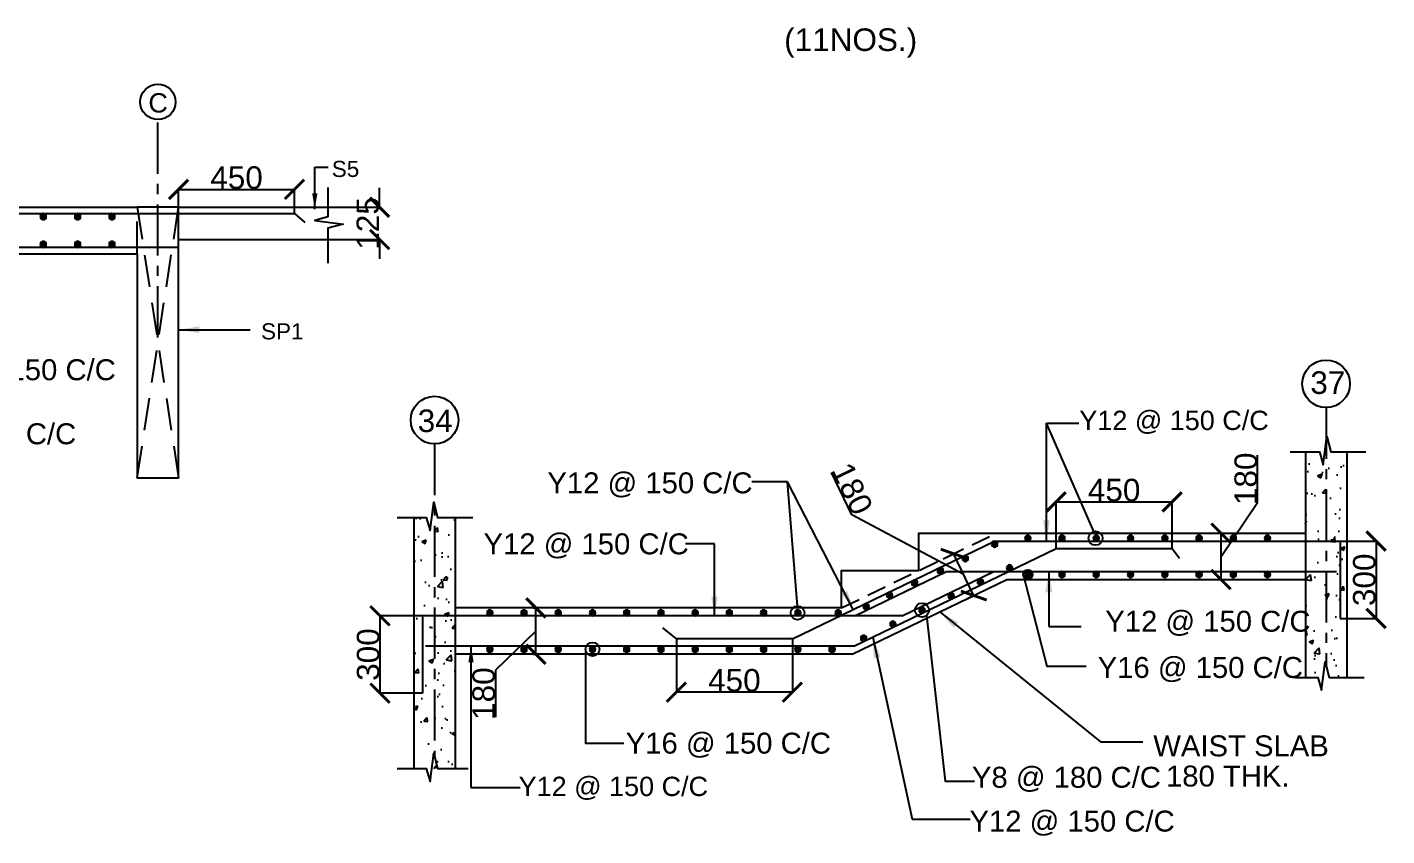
# Model space of a CAD drawing. Header units: inches. Extents: x 42351 to 118476, y -157843 to -108551.
# Drawn here: x 80110 to 101217, y -133626 to -121079 of the extents above; entities that cross this region are included whole.
import ezdxf
from ezdxf.enums import TextEntityAlignment as Align

# ---------------------------------------------------------------- set-up
doc = ezdxf.new("R2010")
doc.units = ezdxf.units.IN
doc.header["$MEASUREMENT"] = 0
doc.linetypes.add('CENTER', pattern=[50.8, 31.75, -6.35, 6.35, -6.35])
doc.linetypes.add('Hidden', pattern=[3, 2, -1])
for name, color, linetype in [('1', 8, 'Continuous'), ('2', 5, 'Continuous'), ('4', 4, 'Continuous'), ('5', 2, 'Continuous'), ('AR-WALL', 30, 'Continuous'), ('ARROW', 5, 'Continuous'), ('DIM', 251, 'Continuous'), ('GIRD CIR', 1, 'Continuous'), ('GIRD TEXT', 4, 'Continuous'), ('GRID', 8, 'CENTER'), ('SHEAR WALL', 6, 'Continuous'), ('SLAB TEXT', 1, 'Continuous')]:
    doc.layers.add(name, color=color, linetype=linetype)
doc.layers.add('text', color=4, linetype='Continuous', lineweight=30)
doc.styles.add('Arial', font='arial.ttf', dxfattribs={"height": 400})
doc.styles.add('T200', font='sanss___.ttf', dxfattribs={"height": 250})
doc.styles.add('T300', font='sanss___.ttf', dxfattribs={"height": 350})
doc.dimstyles.new('SCALE - 25', dxfattribs={"dimtxt": 325, "dimasz": 300, "dimexe": 4, "dimexo": 0, "dimgap": 1, "dimtad": 1, "dimdec": 0, "dimlfac": 0.25, "dimrnd": 5, "dimzin": 3, "dimdsep": 46, "dimtxsty": 'T300', "dimblk": 'ARCHTICK', "dimcen": 0.09, "dimdle": 4, "dimclrd": 5, "dimclre": 8, "dimclrt": 1, "dimadec": 0, "dimazin": 0, "dimtfac": 1, "dimtdec": 0, "dimtix": 1, "dimtofl": 0, "dimtmove": 2, "dimatfit": 3, "dimfxl": 0, "dimtolj": 1, "dimtzin": 0, "dimarcsym": 2})
doc.dimstyles.new('T 200', dxfattribs={"dimtxt": 250, "dimasz": 150, "dimexe": 1, "dimexo": 0, "dimgap": 50, "dimtad": 1, "dimdec": 0, "dimdsep": 46, "dimtxsty": 'T200', "dimblk": 'ARCHTICK', "dimcen": 2.5, "dimdle": 1, "dimclrd": 5, "dimclre": 253, "dimclrt": 1, "dimadec": 0, "dimazin": 0, "dimtfac": 1, "dimtdec": 0, "dimtmove": 2, "dimatfit": 3, "dimfxl": 0, "dimarcsym": 0})
doc.dimstyles.new('T200', dxfattribs={"dimtxt": 225, "dimasz": 100, "dimexe": 100, "dimexo": 150.005, "dimgap": 40, "dimtad": 1, "dimdec": 0, "dimrnd": 5, "dimzin": 0, "dimdsep": 46, "dimtxsty": 'T200', "dimblk": 'ARCHTICK', "dimcen": 300, "dimdle": 100, "dimclrd": 5, "dimclre": 252, "dimclrt": 41, "dimadec": 0, "dimazin": 0, "dimtfac": 50, "dimtdec": 0, "dimtofl": 0, "dimtmove": 2, "dimatfit": 3, "dimfxl": 1.5, "dimtolj": 1, "dimtzin": 0, "dimarcsym": 2})

# ---------------------------------------------------------------- blocks, each defined once
blk = doc.blocks.new('_ARCHTICK')
at = {"color": 0, "linetype": 'ByBlock', "const_width": 0.15}
blk.add_lwpolyline([(-0.5, -0.5), (0.5, 0.5)], dxfattribs=at)
blk = doc.blocks.new('*D87')
at = {"layer": 'Defpoints', "color": 0}
for p in [(84260, -123596), (82460, -123874, -3), (84260, -123972, -14)]:
    blk.add_point(p, dxfattribs=at)
at = {"layer": 'DIM', "color": 5, "lineweight": -2}
blk.add_line((82456, -123596), (84264, -123596), dxfattribs=at)
at = {"layer": 'DIM', "color": 8, "lineweight": -2}
for p, q in [((82460, -123874), (82460, -123592)), ((84260, -123972), (84260, -123592))]:
    blk.add_line(p, q, dxfattribs=at)
at = {"layer": 'DIM', "color": 5, "lineweight": -2, "xscale": 300, "yscale": 300, "zscale": 300, "rotation": 180}
blk.add_blockref('_ARCHTICK', (82460, -123596), dxfattribs=at)
at = {"layer": 'DIM', "color": 5, "lineweight": -2, "xscale": 300, "yscale": 300, "zscale": 300}
blk.add_blockref('_ARCHTICK', (84260, -123596), dxfattribs=at)
at = {"layer": 'DIM', "color": 1, "insert": (83360, -123415), "char_height": 350, "attachment_point": 5, "style": 'T300'}
blk.add_mtext('\\A1;450', dxfattribs=at)
blk = doc.blocks.new('R1')
at = {"layer": '5'}
h = blk.add_hatch(color=256, dxfattribs=at)
edge = h.paths.add_edge_path()
edge.add_arc((0, 0), 62.5, 0, 360)
at = {"layer": '5', "color": 6}
blk.add_circle((0, 0), 62.5, dxfattribs=at)
blk = doc.blocks.new('*D89')
at = {"layer": 'Defpoints', "color": 0}
for p in [(84779, -123874, -3), (85581, -123874), (84779, -124374, -3)]:
    blk.add_point(p, dxfattribs=at)
at = {"layer": 'DIM', "color": 5, "lineweight": -2}
for p, q in [((85581, -123874), (85581, -123574)), ((85581, -124374), (85581, -124674))]:
    blk.add_line(p, q, dxfattribs=at)
at = {"layer": 'DIM', "color": 8, "lineweight": -2}
for p, q in [((84779, -123874), (85585, -123874)), ((84779, -124374), (85585, -124374))]:
    blk.add_line(p, q, dxfattribs=at)
at = {"layer": 'DIM', "color": 5, "lineweight": -2, "xscale": 300, "yscale": 300, "zscale": 300}
for p, rotation in [((85581, -123874), 270), ((85581, -124374), 90)]:
    blk.add_blockref('_ARCHTICK', p, dxfattribs=dict(at, rotation=rotation))
at = {"layer": 'DIM', "color": 1, "insert": (85400, -124124), "char_height": 350, "attachment_point": 5, "rotation": 90, "style": 'T300'}
blk.add_mtext('\\A1;125', dxfattribs=at)
blk = doc.blocks.new('*D103')
at = {"layer": '5', "color": 8, "lineweight": -2}
for p, q in [((90189, -130571), (90189, -131401)), ((91989, -130571), (91989, -131401))]:
    blk.add_line(p, q, dxfattribs=at)
at = {"layer": '5', "color": 5, "lineweight": -2}
blk.add_line((91993, -131397), (90185, -131397), dxfattribs=at)
at = {"layer": 'Defpoints', "color": 0}
for p in [(90189, -130571, 4), (91989, -130571, 10), (90189, -131397)]:
    blk.add_point(p, dxfattribs=at)
at = {"layer": '5', "color": 5, "lineweight": -2, "xscale": 300, "yscale": 300, "zscale": 300, "rotation": 180}
blk.add_blockref('_ARCHTICK', (90189, -131397), dxfattribs=at)
at = {"layer": '5', "color": 5, "lineweight": -2, "xscale": 300, "yscale": 300, "zscale": 300}
blk.add_blockref('_ARCHTICK', (91989, -131397), dxfattribs=at)
at = {"layer": '5', "color": 1, "insert": (91089, -131216), "char_height": 350, "attachment_point": 5, "style": 'T300'}
blk.add_mtext('\\A1;450', dxfattribs=at)
blk = doc.blocks.new('*D100')
at = {"layer": 'Defpoints', "color": 0}
for p in [(100494, -129054, 15), (100494, -130254, 15), (101052, -130254)]:
    blk.add_point(p, dxfattribs=at)
at = {"layer": 'DIM', "color": 8, "lineweight": -2}
for p, q in [((100494, -129054), (101056, -129054)), ((100494, -130254), (101056, -130254))]:
    blk.add_line(p, q, dxfattribs=at)
at = {"layer": 'DIM', "color": 5, "lineweight": -2}
blk.add_line((101052, -129050), (101052, -130258), dxfattribs=at)
at = {"layer": 'DIM', "color": 5, "lineweight": -2, "xscale": 300, "yscale": 300, "zscale": 300}
for p, rotation in [((101052, -129054), 90), ((101052, -130254), 270)]:
    blk.add_blockref('_ARCHTICK', p, dxfattribs=dict(at, rotation=rotation))
at = {"layer": 'DIM', "color": 1, "insert": (100870, -129654), "char_height": 350, "attachment_point": 5, "rotation": 90, "style": 'T300'}
blk.add_mtext('\\A1;300', dxfattribs=at)
blk = doc.blocks.new('*D101')
at = {"layer": 'Defpoints', "color": 0}
for p in [(97884, -128445), (96084, -129169, 25), (97884, -129169, 17)]:
    blk.add_point(p, dxfattribs=at)
at = {"layer": 'DIM', "color": 5, "lineweight": -2}
blk.add_line((96080, -128445), (97888, -128445), dxfattribs=at)
at = {"layer": 'DIM', "color": 8, "lineweight": -2}
for p, q in [((96084, -129169), (96084, -128441)), ((97884, -129169), (97884, -128441))]:
    blk.add_line(p, q, dxfattribs=at)
at = {"layer": 'DIM', "color": 5, "lineweight": -2, "xscale": 300, "yscale": 300, "zscale": 300, "rotation": 180}
blk.add_blockref('_ARCHTICK', (96084, -128445), dxfattribs=at)
at = {"layer": 'DIM', "color": 5, "lineweight": -2, "xscale": 300, "yscale": 300, "zscale": 300}
blk.add_blockref('_ARCHTICK', (97884, -128445), dxfattribs=at)
at = {"layer": 'DIM', "color": 1, "insert": (96984, -128264), "char_height": 350, "attachment_point": 5, "style": 'T300'}
blk.add_mtext('\\A1;450', dxfattribs=at)
blk = doc.blocks.new('*D102')
at = {"layer": '5', "color": 5, "lineweight": -2}
for p, q in [((92914, -128648), (92596, -127990)), ((94649, -129574), (92914, -128648)), ((94808, -129901), (94491, -129246))]:
    blk.add_line(p, q, dxfattribs=at)
at = {"layer": '5', "color": 8, "lineweight": -2}
for p, q in [((94332, -129327), (94496, -129248)), ((94646, -129975), (94810, -129896))]:
    blk.add_line(p, q, dxfattribs=at)
at = {"layer": 'Defpoints', "color": 0}
for p in [(94332, -129327, 15), (94493, -129249), (94646, -129975, 15)]:
    blk.add_point(p, dxfattribs=at)
at = {"layer": '5', "color": 5, "lineweight": -2, "xscale": 300, "yscale": 300, "zscale": 300}
for p, rotation in [((94493, -129249), 115.7960264944993), ((94806, -129898), 295.7960264944993)]:
    blk.add_blockref('_ARCHTICK', p, dxfattribs=dict(at, rotation=rotation))
at = {"layer": '5', "color": 1, "insert": (92918, -128240), "char_height": 350, "attachment_point": 5, "rotation": 295.796, "style": 'T300'}
blk.add_mtext('\\A1;180', dxfattribs=at)
blk = doc.blocks.new('*D104')
at = {"layer": '5', "color": 8, "lineweight": -2}
for p, q in [((86246, -130214), (85583, -130214)), ((86246, -131414), (85583, -131414))]:
    blk.add_line(p, q, dxfattribs=at)
at = {"layer": '5', "color": 5, "lineweight": -2}
blk.add_line((85587, -130210), (85587, -131418), dxfattribs=at)
at = {"layer": 'Defpoints', "color": 0}
for p in [(86246, -130214, 15), (85587, -131414), (86246, -131414, 15)]:
    blk.add_point(p, dxfattribs=at)
at = {"layer": '5', "color": 5, "lineweight": -2, "xscale": 300, "yscale": 300, "zscale": 300}
for p, rotation in [((85587, -130214), 90), ((85587, -131414), 270)]:
    blk.add_blockref('_ARCHTICK', p, dxfattribs=dict(at, rotation=rotation))
at = {"layer": '5', "color": 1, "insert": (85405, -130814), "char_height": 350, "attachment_point": 5, "rotation": 90, "style": 'T300'}
blk.add_mtext('\\A1;300', dxfattribs=at)
blk = doc.blocks.new('*D105')
at = {"layer": '5', "color": 8, "lineweight": -2}
for p, q in [((87964, -130090), (88012, -130090)), ((87964, -130810), (88012, -130810))]:
    blk.add_line(p, q, dxfattribs=at)
at = {"layer": '5', "color": 5, "lineweight": -2}
for p, q in [((88008, -130814), (88008, -130086)), ((88008, -130450), (87380, -131054)), ((87380, -131054), (87380, -131785))]:
    blk.add_line(p, q, dxfattribs=at)
at = {"layer": 'Defpoints', "color": 0}
for p in [(87964, -130090, 15), (88008, -130090), (87964, -130810, 14)]:
    blk.add_point(p, dxfattribs=at)
at = {"layer": '5', "color": 5, "lineweight": -2, "xscale": 300, "yscale": 300, "zscale": 300}
for p, rotation in [((88008, -130090), 90), ((88008, -130810), 270)]:
    blk.add_blockref('_ARCHTICK', p, dxfattribs=dict(at, rotation=rotation))
at = {"layer": '5', "color": 1, "insert": (87198, -131420), "char_height": 350, "attachment_point": 5, "rotation": 90, "style": 'T300'}
blk.add_mtext('\\A1;180', dxfattribs=at)
blk = doc.blocks.new('*D106')
at = {"layer": 'Defpoints', "color": 0}
for p in [(98527, -128930, 19), (98644, -128930), (98527, -129650, 19)]:
    blk.add_point(p, dxfattribs=at)
at = {"layer": 'DIM', "color": 5, "lineweight": -2}
for p, q in [((99211, -128452), (99211, -127722)), ((98644, -129290), (99211, -128452)), ((98644, -129654), (98644, -128926))]:
    blk.add_line(p, q, dxfattribs=at)
at = {"layer": 'DIM', "color": 8, "lineweight": -2}
for p, q in [((98527, -128930), (98648, -128930)), ((98527, -129650), (98648, -129650))]:
    blk.add_line(p, q, dxfattribs=at)
at = {"layer": 'DIM', "color": 5, "lineweight": -2, "xscale": 300, "yscale": 300, "zscale": 300}
for p, rotation in [((98644, -128930), 90), ((98644, -129650), 270)]:
    blk.add_blockref('_ARCHTICK', p, dxfattribs=dict(at, rotation=rotation))
at = {"layer": 'DIM', "color": 1, "insert": (99030, -128087), "char_height": 350, "attachment_point": 5, "rotation": 90, "style": 'T300'}
blk.add_mtext('\\A1;180', dxfattribs=at)

msp = doc.modelspace()

# ---------------------------------------------------------------- hatches: boundary and pattern name
at = {"layer": '1'}
h = msp.add_hatch(dxfattribs=at)
h.set_pattern_fill('AR-CONC', color=256, scale=100, style=0)
h.set_pattern_definition([(50, (-534170.2, 78165.45), (717.2602, -62.75213), [75, -825]), (355, (-534170.2, 78165.45), (-138.7513, 752.1921), [60, -660]), (100.4514, (-534110.46, 78160.2), (578.5094, 689.43954), [63.7402, -701.1421]), (46.1842, (-534170.2, 78365.45), (1067.241, -165.519), [112.5, -1237.5]), (96.6356, (-534081.3, 78351.7), (934.6627, 974.1179), [95.6103, -1051.713]), (351.1842, (-534170.2, 78365.5), (934.662, 974.1186), [90, -990]), (21, (-534070.2, 78315.45), (596.90705, -402.6189), [75, -825]), (326, (-534070.2, 78315.45), (243.3153, 725.15005), [60, -660]), (71.4514, (-534020.5, 78281.9), (840.2226, 322.5305), [63.7402, -701.1421]), (37.5, (-534170.23, 78165.45), (12.15986, 332.89385), [0, -652, 0, -670, 0, -662.5]), (7.5, (-534170.23, 78165.45), (263.06954, 394.41171), [0, -382, 0, -637, 0, -252.5]), (327.5, (-534393.23, 78165.45), (533.82244, -22.55487), [0, -250, 0, -780, 0, -1035]), (317.5, (-534493.23, 78165.45), (583.18617, 100.10498), [0, -325, 0, -518, 0, -735])])
h.paths.add_polyline_path([(99954.6, -131167.4), (100594.6, -131167.4), (100594.6, -127667.2), (99954.6, -127667.2)])
h = msp.add_hatch(dxfattribs=at)
h.set_pattern_fill('AR-CONC', color=256, scale=100, style=0)
h.set_pattern_definition([(50, (-534169.97, 79325.45), (717.2602, -62.75213), [75, -825]), (355, (-534170, 79325.45), (-138.7513, 752.1921), [60, -660]), (100.4514, (-534110.2, 79320.2), (578.5094, 689.43954), [63.7402, -701.1421]), (46.1842, (-534170, 79525.45), (1067.241, -165.519), [112.5, -1237.5]), (96.6356, (-534081, 79511.7), (934.6627, 974.1179), [95.6103, -1051.713]), (351.1842, (-534170, 79525.5), (934.662, 974.1186), [90, -990]), (21, (-534069.97, 79475.45), (596.90705, -402.6189), [75, -825]), (326, (-534070, 79475.45), (243.3153, 725.15005), [60, -660]), (71.4514, (-534020.2, 79441.9), (840.2226, 322.5305), [63.7402, -701.1421]), (37.5, (-534169.97, 79325.45), (12.15986, 332.89385), [0, -652, 0, -670, 0, -662.5]), (7.5, (-534169.97, 79325.45), (263.06954, 394.41171), [0, -382, 0, -637, 0, -252.5]), (327.5, (-534392.97, 79325.45), (533.82244, -22.55487), [0, -250, 0, -780, 0, -1035]), (317.5, (-534492.97, 79325.45), (583.18617, 100.10498), [0, -325, 0, -518, 0, -735])])
h.paths.add_polyline_path([(86114.3, -128687.5), (86754.3, -128687.5), (86754.3, -132582), (86114.3, -132582)])

# ---------------------------------------------------------------- linework, layer by layer
at = {"layer": '1', "linetype": 'Hidden', "ltscale": 250}
for p, q in [((81819.5, -123873.6, -3.4), (82459.5, -128073.6, -3.4)), ((81819.5, -128073.6, -3.4), (82459.5, -123873.6, -3.4)), ((81819.5, -124593.6, -3.4), (81819.5, -123873.6, -3.4)), ((82459.5, -124373.6, -3.4), (82459.5, -123873.6, -3.4))]:
    msp.add_line(p, q, dxfattribs=at)
at = {"layer": '1'}
for points, elevation in [([(84778.8, -123567.9), (84778.8, -124019.7), (84577.9, -124078.1), (85017, -124135.3), (84778.8, -124195.1), (84778.8, -124741)], -3.4), ([(99719.3, -127667.2), (100171.1, -127667.2), (100229.5, -127868.2), (100286.7, -127429.1), (100346.5, -127667.2), (100892.5, -127667.2)], 14.7), ([(85854.2, -128687.5), (86305.9, -128687.5), (86364.4, -128888.4), (86421.6, -128449.3), (86481.3, -128687.5), (87027.3, -128687.5)], 14.7), ([(99788.2, -131167.4), (100146.2, -131167.4), (100204.6, -131368.3), (100261.8, -130929.2), (100321.6, -131167.4), (100867.6, -131167.4)], 14.4), ([(85854.2, -132582), (86305.9, -132582), (86364.4, -132782.9), (86421.6, -132343.8), (86481.3, -132582), (86957.9, -132582)], 14.7)]:
    msp.add_lwpolyline(points, dxfattribs=dict(at, elevation=elevation))
at = {"layer": '2'}
for points, elevation in [([(96671.3, -128902), (95933.7, -127221.4)], 27.4), ([(92069.4, -130060.9), (91915.3, -128136.1)], -6.2), ([(95572.6, -129572.7), (95941.4, -130993.1), (96552.5, -130993.1)], 27.7), ([(94072.9, -130207), (94359.5, -132780.5), (94816.9, -132780.5)], 14.7), ([(88779.7, -130731.8), (88779.7, -132191.4), (89374.9, -132191.4)], -6.5)]:
    msp.add_lwpolyline(points, dxfattribs=dict(at, elevation=elevation))
for centre, radius in [((96695.7, -129008.3, 27.4), 109.1), ((95644.4, -129571.8, 27.7), 71.8), ((94001.8, -130124.2, 14.7), 109.1), ((92069.4, -130167.5, -6.2), 106.6), ((88886.3, -130731.8, -6.5), 106.6)]:
    msp.add_circle(centre, radius, dxfattribs=at)
at = {"layer": '4'}
for p, q in [((74419.9, -123873.6, -6.7), (81819.5, -123873.6, -3.4)), ((82459.5, -123873.6, -3.4), (84778.8, -123873.6, -3.4)), ((82459.5, -124373.6, -3.4), (84778.8, -124373.6, -3.4)), ((74585.2, -124593.6, -6.9), (81819.5, -124593.6, -13.9)), ((95154.3, -128929.7, 29.3), (99954.6, -128929.7, 15.1)), ((92919.2, -130809.7, 14.7), (95319.2, -129649.7, 14.7)), ((95319.2, -129649.7, 28.6), (99954.6, -129649.7, 15.1)), ((92754.3, -130089.7, 14.7), (86754.3, -130089.7, 14.7)), ((92919.2, -130809.7, 12.9), (86754.3, -130809.7, 14.7))]:
    msp.add_line(p, q, dxfattribs=at)
at = {"layer": '4', "linetype": 'Hidden', "ltscale": 150}
msp.add_line((92754.3, -130089.7, 14.7), (95154.3, -128929.7, 14.7), dxfattribs=at)
at = {"layer": '4', "elevation": -3.4}
for points in [[(82459.5, -123873.6), (81819.5, -123873.6)], [(81819.5, -124593.6), (81819.5, -128073.6), (82459.5, -128073.6), (82459.5, -124373.6)]]:
    msp.add_lwpolyline(points, dxfattribs=at)
at = {"layer": '5'}
for p, q in [((74442.6, -123972.5, -6.8), (84259.5, -123972.5, -13.7)), ((84259.5, -123972.5, -13.7), (84420.5, -124111)), ((73586, -124494.8, -5.9), (82459.5, -124494.8, -13.8)), ((91989.3, -130570.5, 29.3), (95127.8, -129053.6, 29.3)), ((92945.7, -130685.8, 14.7), (96084.3, -129168.8, 14.7)), ((95127.8, -129053.6, 29.4), (100653.8, -129053.6, 14.7)), ((96084.3, -129168.8, 25.3), (97884.2, -129168.8, 17.4)), ((92957.6, -130213.6, 29.3), (94380.6, -129525.8, 29.3)), ((93692.9, -130213.6, 14.7), (95115.9, -129525.8, 14.7)), ((94380.6, -129525.8, 32.7), (100438.8, -129525.8, 14.7)), ((93692.9, -130213.6, 18.2), (86246.1, -130213.6, 14.7)), ((91989.3, -130570.5, 9.7), (90189.3, -130570.5, 3.6)), ((92945.7, -130685.8, 12.9), (86296.1, -130685.8, 14.7))]:
    msp.add_line(p, q, dxfattribs=at)
at = {"layer": '5', "color": 2}
for p, q in [((100494.1, -129053.6, 14.7), (100494.1, -130253.6, 14.7)), ((86246.1, -130213.6, 14.7), (86246.1, -131413.6, 14.7))]:
    msp.add_line(p, q, dxfattribs=at)
at = {"layer": '5', "color": 2, "elevation": 14.7}
msp.add_lwpolyline([(97884.2, -129168.8), (98001.3, -129320.2)], dxfattribs=at)
at = {"layer": '5'}
msp.add_lwpolyline([(90189.3, -130570.5), (89979, -130397.7)], dxfattribs=at)
at = {"layer": 'AR-WALL', "color": 6, "elevation": 14.7}
msp.add_lwpolyline([(92754.3, -130089.7), (92754.3, -129509.7), (93954.3, -129509.7), (93954.3, -128929.7), (95154.3, -128929.7)], dxfattribs=at)
at = {"layer": 'GIRD CIR'}
for centre, radius in [((82139.7, -122239, 3.6), 274.3), ((100274.6, -126612.8, 17.4), 369.4), ((86434.3, -127175.9, 14.2), 369.4)]:
    msp.add_circle(centre, radius, dxfattribs=at)
at = {"layer": 'GRID', "ltscale": 25}
for p, q in [((82139.5, -125892.1, -3.4), (82139.5, -122513.3, -3.3)), ((100274.6, -126982.2, 17.4), (100274.6, -130980.1, 17.4)), ((86434.3, -127545.3, 14.2), (86434.3, -132394.7, 14.2))]:
    msp.add_line(p, q, dxfattribs=at)
at = {"layer": 'SHEAR WALL', "ltscale": 0.003}
for p, q in [((99954.6, -127667.2, 14.7), (99954.6, -131167.4, 14.7)), ((100594.6, -127667.2, 15.3), (100594.6, -131167.4, 15.3)), ((86114.3, -128687.5, 14.9), (86114.3, -132582, 14.9)), ((86754.3, -128687.5, 14.7), (86754.3, -132582, 14.7))]:
    msp.add_line(p, q, dxfattribs=at)

# ---------------------------------------------------------------- block references
at = {"layer": '5', "color": 3, "xscale": -0.7372799999578074}
for p, yscale, zscale, rotation in [((80359.9, -124018.5, -7.8), 0.7372799999138806, 0.7372799999141586, 0.9955395740666706), ((80893.1, -124018.5, -7.8), 0.7372799999138806, 0.7372799999141586, 0.9955395740666706), ((81426.2, -124018.5, -7.8), 0.7372799999138806, 0.7372799999141586, 0.9955395740666706), ((80359.9, -124449.1, -7.7), 0.7372799999138806, 0.7372799999141586, 0.9955395740666706), ((80893.1, -124449.1, -7.7), 0.7372799999138806, 0.7372799999141586, 0.9955395740666706), ((81426.2, -124449.1, -7.7), 0.7372799999138806, 0.7372799999141586, 0.9955395740666706), ((95644.4, -129007.5, 27.4), 0.7372799999578074, 0.7372799999578074, 0.9955395740667504), ((96174.7, -129007.5, 27.4), 0.7372799999578074, 0.7372799999578074, 0.9955395740667504), ((96706.7, -129007.5, 27.4), 0.7372799999578074, 0.7372799999578074, 0.9955395740667504), ((97238.6, -129007.5, 27.4), 0.7372799999578074, 0.7372799999578074, 0.9955395740667504), ((97770.6, -129007.5, 27.4), 0.7372799999578074, 0.7372799999578074, 0.9955395740667504), ((98302.6, -129007.5, 27.4), 0.7372799999578074, 0.7372799999578074, 0.9955395740667504), ((98834.5, -129007.5, 27.4), 0.7372799999578074, 0.7372799999578074, 0.9955395740667504), ((99364.9, -129007.5, 27.4), 0.7372799999578074, 0.7372799999578074, 0.9955395740667504), ((95128.6, -129099.6, 29.4), 0.7372799999578074, 0.7372799999578074, 0.9955395740667504), ((94674.6, -129323.6, 29.3), 0.7372799999578074, 0.7372799999578074, 0.9955395740667504), ((94286.6, -129511.1, 29.3), 0.7372799999578074, 0.7372799999578074, 0.9955395740667504), ((95360.7, -129467.4, 14.7), 0.7372799999578074, 0.7372799999578074, 0.9955395740667504), ((95644.4, -129571.8, 27.7), 0.7372799999578074, 0.7372799999578074, 0.9955395740667504), ((96174.7, -129571.8, 27.7), 0.7372799999578074, 0.7372799999578074, 0.9955395740667504), ((96706.7, -129571.8, 27.7), 0.7372799999578074, 0.7372799999578074, 0.9955395740667504), ((97238.7, -129571.8, 27.7), 0.7372799999578074, 0.7372799999578074, 0.9955395740667504), ((97770.6, -129571.8, 27.7), 0.7372799999578074, 0.7372799999578074, 0.9955395740667504), ((98302.6, -129571.8, 27.7), 0.7372799999578074, 0.7372799999578074, 0.9955395740667504), ((98834.5, -129571.8, 27.7), 0.7372799999578074, 0.7372799999578074, 0.9955395740667504), ((99364.9, -129571.8, 27.7), 0.7372799999578074, 0.7372799999578074, 0.9955395740667504), ((93888, -129703.8, 29.3), 0.7372799999578074, 0.7372799999578074, 0.9955395740667504), ((94907.8, -129686.3, 14.7), 0.7372799999578074, 0.7372799999578074, 0.9955395740667504), ((93498.2, -129892.3, 14.7), 0.7372799999578074, 0.7372799999578074, 0.9955395740667504), ((94454.8, -129905.3, 14.7), 0.7372799999578074, 0.7372799999578074, 0.9955395740667504), ((87292, -130167.5, -6.2), 0.7372799999578074, 0.7372799999578074, 0.9955395740667504), ((87822.4, -130167.5, -6.2), 0.7372799999578074, 0.7372799999578074, 0.9955395740667504), ((88354.3, -130167.5, -6.2), 0.7372799999578074, 0.7372799999578074, 0.9955395740667504), ((88886.3, -130167.5, -6.2), 0.7372799999578074, 0.7372799999578074, 0.9955395740667504), ((89416.6, -130167.5, -6.2), 0.7372799999578074, 0.7372799999578074, 0.9955395740667504), ((89948.6, -130167.5, -6.2), 0.7372799999578074, 0.7372799999578074, 0.9955395740667504), ((90478.9, -130167.5, -6.2), 0.7372799999578074, 0.7372799999578074, 0.9955395740667504), ((91010.9, -130167.5, -6.2), 0.7372799999578074, 0.7372799999578074, 0.9955395740667504), ((91542.8, -130167.5, -6.2), 0.7372799999578074, 0.7372799999578074, 0.9955395740667504), ((92073.2, -130167.5, -6.2), 0.7372799999578074, 0.7372799999578074, 0.9955395740667504), ((92699.2, -130167.5, 14.7), 0.7372799999578074, 0.7372799999578074, 0.9955395740667504), ((93133.3, -130068.7, 14.7), 0.7372799999578074, 0.7372799999578074, 0.9955395740667504), ((94001.8, -130124.2, 14.7), 0.7372799999578074, 0.7372799999578074, 0.9955395740667504), ((93548.8, -130343.2, 14.7), 0.7372799999578074, 0.7372799999578074, 0.9955395740667504), ((93095.8, -130562.1, 14.7), 0.7372799999578074, 0.7372799999578074, 0.9955395740667504), ((87292, -130731.8, -6.5), 0.7372799999578074, 0.7372799999578074, 0.9955395740667504), ((87822.4, -130731.8, -6.5), 0.7372799999578074, 0.7372799999578074, 0.9955395740667504), ((88354.3, -130731.8, -6.5), 0.7372799999578074, 0.7372799999578074, 0.9955395740667504), ((88886.3, -130731.8, -6.5), 0.7372799999578074, 0.7372799999578074, 0.9955395740667504), ((89416.6, -130731.8, -6.5), 0.7372799999578074, 0.7372799999578074, 0.9955395740667504), ((89948.6, -130731.8, -6.5), 0.7372799999578074, 0.7372799999578074, 0.9955395740667504), ((90478.9, -130731.8, -6.5), 0.7372799999578074, 0.7372799999578074, 0.9955395740667504), ((91010.9, -130731.8, -6.5), 0.7372799999578074, 0.7372799999578074, 0.9955395740667504), ((91542.8, -130731.8, -6.5), 0.7372799999578074, 0.7372799999578074, 0.9955395740667504), ((92073.2, -130731.8, -6.5), 0.7372799999578074, 0.7372799999578074, 0.9955395740667504), ((92605.1, -130731.8, -6.5), 0.7372799999578074, 0.7372799999578074, 0.9955395740667504)]:
    msp.add_blockref('R1', p, dxfattribs=dict(at, yscale=yscale, zscale=zscale, rotation=rotation))

# ---------------------------------------------------------------- texts
at = {"layer": 'GIRD TEXT', "ltscale": 7, "style": 'T300'}
for s, height, p in [('C', 300, (81991.3, -122403.1)), ('37', 350, (100030.2, -126769.5)), ('34', 350, (86172.2, -127361.7))]:
    msp.add_text(s, height=height, dxfattribs=at).set_placement(p)
at = {"layer": 'SLAB TEXT', "color": 3, "style": 'T300'}
for s, p in [('Y12 @ 150 C/C', (78299.8, -126557)), ('Y16 @ 150 C/C', (77684.8, -127550.5)), ('Y12 @ 150 C/C', (88185.7, -128312.1)), ('Y12 @ 150 C/C', (87194.8, -129258.7)), ('Y12 @ 150 C/C', (96846.8, -130459.8)), ('Y16 @ 150 C/C', (96729.3, -131176.6)), ('Y16 @ 150 C/C', (89402.5, -132351.1)), ('Y12 @ 150 C/C', (94738.6, -133560.9))]:
    msp.add_text(s, height=325, dxfattribs=at).set_placement(p)
at = {"layer": 'text', "color": 6}
for s, height, style, p in [('(11NOS.)', 350, 'Arial', (91862, -121447.9)), ('180 THK.', 325, 'T300', (97789.6, -132861.7))]:
    msp.add_text(s, height=height, dxfattribs=dict(at, style=style)).set_placement(p)
at = {"layer": 'text', "style": 'T300'}
for s, p in [('S5', (85265.2, -123403.4)), ('SP1', (84400.1, -125923.7))]:
    msp.add_text(s, height=250, rotation=0.00006, dxfattribs=at).set_placement(p, align=Align.RIGHT)
at = {"layer": 'text', "color": 3}
for s, height, style, p in [('Y12 @ 150 C/C', 300, 'T200', (96443.7, -127330.1)), ('WAIST SLAB', 325, 'T300', (97592.5, -132393.6)), ('Y8 @ 180 C/C', 325, 'T300', (94777, -132880.3)), ('Y12 @ 150 C/C', 300, 'T200', (87739.3, -133009.4))]:
    msp.add_text(s, height=height, dxfattribs=dict(at, style=style)).set_placement(p)

# ---------------------------------------------------------------- dimensions: what is measured, and where the dimension line sits
at = {"layer": '5', "color": 2}
for base, p1, p2, angle, picture, middle, dimtype in [((94492.8, -129249.4), (94645.5, -129975.3, 14.7), (94332.2, -129327, 14.7), 115.79603, '*D102', (92913.4, -128646.6), 161), ((88007.7, -130089.7), (87964.2, -130809.7, 14.3), (87964.2, -130089.7, 14.7), 90, '*D105', (87379.5, -131055.4), 160)]:
    dim = msp.add_linear_dim(base=base, p1=p1, p2=p2, angle=angle, dimstyle='SCALE - 25', override={"dimtmove": 1}, dxfattribs=at)
    dim.commit()
    dim.dimension.update_dxf_attribs({"geometry": picture, "text_midpoint": middle, "dimtype": dimtype})
dim = msp.add_linear_dim(base=(85586.5, -131413.6), p1=(86246.1, -130213.6, 14.7), p2=(86246.1, -131413.6, 14.7), angle=90, dimstyle='SCALE - 25', dxfattribs=at)
dim.commit()
dim.dimension.update_dxf_attribs({"geometry": '*D104', "text_midpoint": (85405, -130813.6)})
dim = msp.add_linear_dim(base=(90189.3, -131397.5), p1=(91989.3, -130570.5, 9.7), p2=(90189.3, -130570.5, 3.6), dimstyle='SCALE - 25', dxfattribs=at)
dim.commit()
dim.dimension.update_dxf_attribs({"geometry": '*D103', "text_midpoint": (91089.3, -131216.2)})
at = {"layer": 'DIM', "color": 2}
for base, p1, p2, picture, middle in [((84259.5, -123595.9), (82459.5, -123873.6, -3.4), (84259.5, -123972.5, -13.7), '*D87', (83359.5, -123414.6)), ((97884.2, -128445.1), (96084.3, -129168.8, 25.3), (97884.2, -129168.8, 17.4), '*D101', (96984.3, -128263.8))]:
    dim = msp.add_linear_dim(base=base, p1=p1, p2=p2, dimstyle='SCALE - 25', dxfattribs=at)
    dim.commit()
    dim.dimension.update_dxf_attribs({"geometry": picture, "text_midpoint": middle})
for base, p1, p2, picture, middle in [((85580.9, -123873.6), (84778.8, -124373.6, -3.4), (84778.8, -123873.6, -3.4), '*D89', (85399.7, -124123.6)), ((101051.5, -130253.6), (100494.1, -129053.6, 14.7), (100494.1, -130253.6, 14.7), '*D100', (100870, -129653.6))]:
    dim = msp.add_linear_dim(base=base, p1=p1, p2=p2, angle=90, dimstyle='SCALE - 25', dxfattribs=at)
    dim.commit()
    dim.dimension.update_dxf_attribs({"geometry": picture, "text_midpoint": middle})
dim = msp.add_linear_dim(base=(98644.1, -128929.7), p1=(98526.9, -129649.7, 19.3), p2=(98526.9, -128929.7, 19.4), angle=90, dimstyle='SCALE - 25', override={"dimtmove": 1}, dxfattribs=at)
dim.commit()
dim.dimension.update_dxf_attribs({"geometry": '*D106', "text_midpoint": (99210.8, -128451.2), "dimtype": 160})

# ---------------------------------------------------------------- leaders
at = {"layer": '2'}
msp.add_leader([(86999.9, -130685.8, -5.7), (86999.9, -132874.6, -5.7), (87764.6, -132874.6, -5.7)], dimstyle='T200', override={"dimasz": 250, "dimtad": 0}, dxfattribs=at)
at = {"layer": '5', "color": 2}
for points, override in [([(92933.8, -130114, 14.7), (91915.3, -128136.1, 14.7), (91360.5, -128136.1, 14.7)], {"dimgap": 1, "dimtad": 0}), ([(90781.1, -130213.6, 9.8), (90781.1, -129095.1, 9.8), (90329.6, -129095.1, 9.8)], {"dimtad": 0})]:
    msp.add_leader(points, dimstyle='SCALE - 25', override=override, dxfattribs=at)
at = {"layer": 'ARROW'}
msp.add_leader([(84575, -123904.6, -3.4), (84575, -123248.5, -3.4), (84785, -123248.5, -3.4)], dimstyle='T 200', override={"dimasz": 250, "dimtad": 0, "dimrnd": 5, "dimfxl": 5000, "dimarcsym": 2}, dxfattribs=at)
at = {"layer": 'ARROW', "color": 2}
for points in [[(82459.5, -125773.4, -3.4), (83571.2, -125773.4, -3.4)], [(95933.7, -129053.6, 26.3), (95933.7, -127221.4, 26.3), (96434.8, -127221.4, 26.3)], [(95971.4, -129525.8, 26.4), (95971.4, -130378.8, 26.4), (96473.8, -130378.8, 26.4)], [(94276.8, -130153.5, 14.7), (96771.1, -132166.9, 14.7), (97430.8, -132166.9, 14.7)], [(93237.3, -130544.9, 14.7), (93846.9, -133369.9, 14.7), (94751.6, -133369.9, 14.7)]]:
    msp.add_leader(points, dimstyle='SCALE - 25', override={"dimasz": 325, "dimtad": 0}, dxfattribs=at)

doc.saveas('drawing.dxf')
